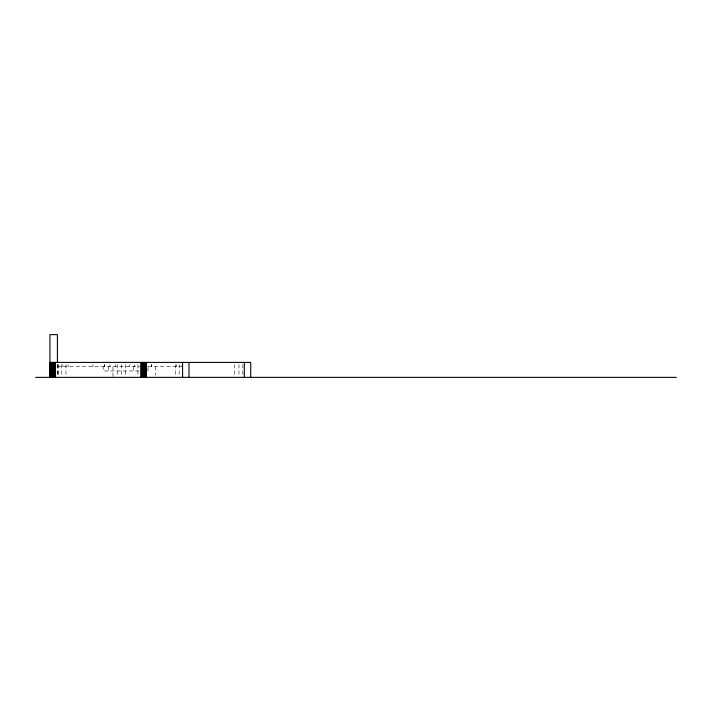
<?xml version="1.0" encoding="UTF-8"?>
<svg xmlns="http://www.w3.org/2000/svg" width="712" height="712" viewBox="0 0 712 712"><rect width="100%" height="100%" fill="white"/><g stroke="black" fill="none" stroke-linecap="round" stroke-linejoin="round"><path stroke-width="0.53" stroke-dasharray="3.56 2.67" d="M57.414 366.68L139.961 366.68M147.891 366.68L181.524 366.68L181.524 364.544M139.116 370.952L103.329 370.952L103.329 366.68M147.891 370.952L148.203 366.68M242.819 364.544L242.819 375.224M238.974 364.544L238.974 375.224M234.702 364.544L234.702 375.224M179.166 364.544L179.166 375.224M176.282 364.544L176.282 366.68M175.321 364.544L175.321 375.224M155.67 366.68L155.67 375.224M151.798 364.544L151.798 366.68M151.531 364.544L151.531 366.68M137.932 364.544L137.932 375.224M134.452 364.544L134.452 366.68M133.331 366.68L133.331 370.952M129.201 364.544L129.201 366.68M125.339 364.544L125.339 375.224M121.494 364.544L121.494 375.224M117.222 364.544L117.222 375.224M115.202 364.544L115.202 366.68M112.95 366.68L112.95 377.36M109.951 364.544L109.951 366.68M108.571 366.68L108.571 370.952M104.717 364.544L104.717 366.68M104.45 364.544L104.45 366.68M92.88 364.544L92.88 366.68M68.121 364.544L68.121 366.68M65.958 364.544L65.958 375.224M62.879 364.544L62.879 366.68M61.686 364.544L61.686 375.224M58.402 364.544L58.402 375.224M57.841 364.544L57.841 375.224M57.414 364.473L57.414 377.36"/><path stroke-width="1.07" d="M49.938 362.408L250.722 362.408L250.722 377.36M35.6 377.36L676.4 377.36M244.314 362.408L244.314 377.36M188.992 362.408L188.992 377.36M182.584 362.408L182.584 377.36M146.191 362.408L146.102 377.36M145.871 362.408L145.871 377.36M145.515 362.408L145.515 377.36M145.061 362.408L145.061 377.36M144.492 362.408L144.492 377.36M143.842 362.408L143.842 377.36M143.112 362.408L143.112 377.36M142.329 362.408L142.329 377.36M141.492 362.408L141.492 377.36M140.798 362.408L140.798 377.36M57.414 362.257L57.414 334.64L49.938 334.64L49.938 377.36M55.465 362.408L55.465 377.36M54.762 362.408L54.762 377.36M53.925 362.408L53.925 377.36M53.142 362.408L53.142 377.36M52.412 362.408L52.412 377.36M51.762 362.408L51.762 377.36M51.202 362.408L51.202 377.36M50.739 362.408L50.739 377.36M50.383 362.408L50.383 377.36M50.151 362.408L50.151 377.36"/></g></svg>
